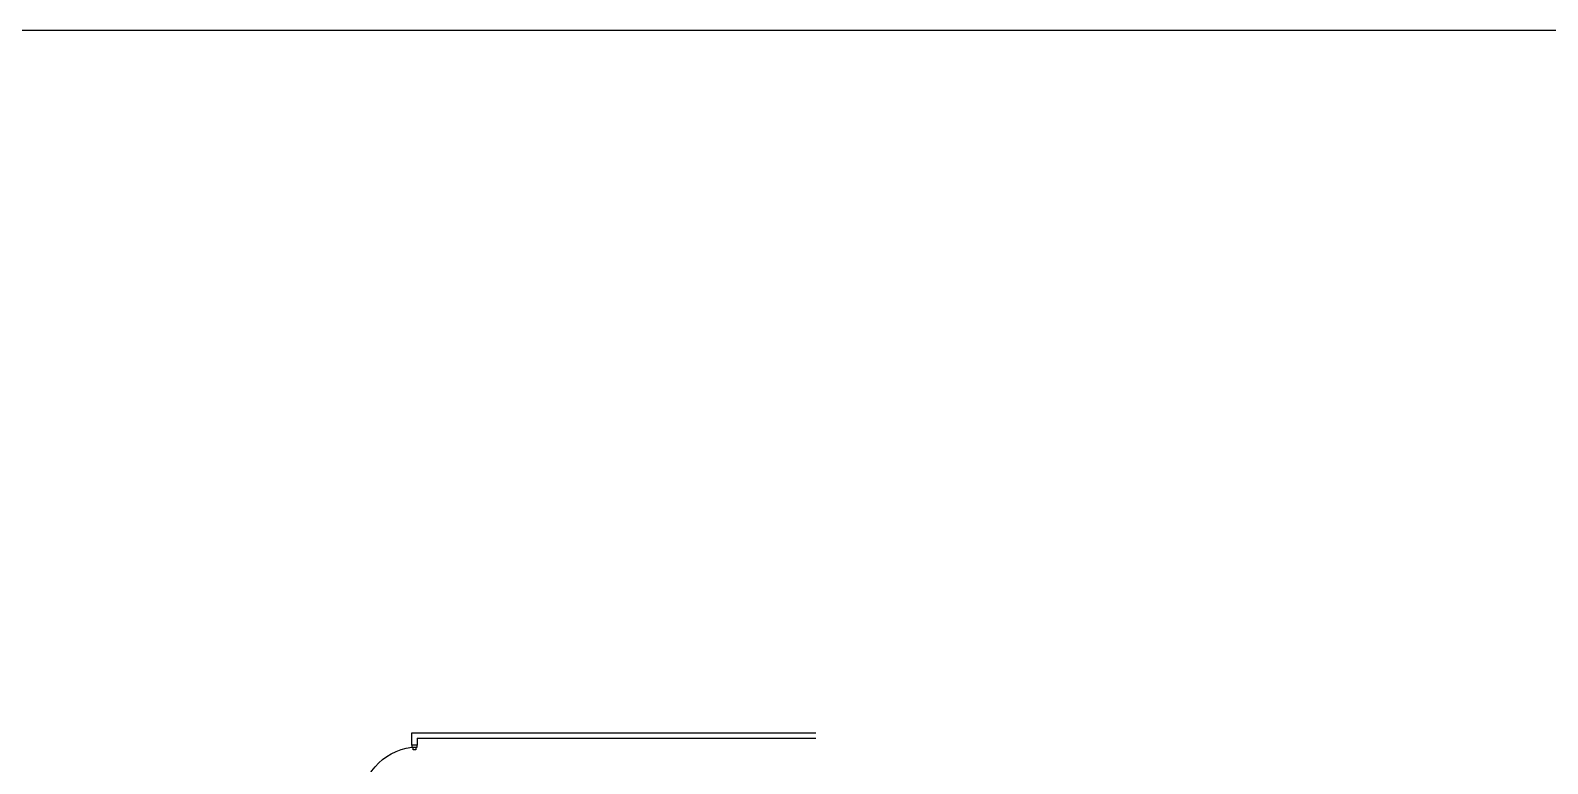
# Model space of a CAD drawing. Extents: x 174723 to 417084, y 13529 to 78714.
# Drawn here: x 202439 to 230155, y 65312 to 78714 of the extents above; entities that cross this region are included whole.
import ezdxf

# ---------------------------------------------------------------- set-up
doc = ezdxf.new("R2010")
doc.units = 0
doc.layers.get('0').update_dxf_attribs({"linetype": 'CONTINUOUS'})
doc.layers.add('WALLS', color=7, linetype='CONTINUOUS')

msp = doc.modelspace()

# ---------------------------------------------------------------- linework, layer by layer
at = {"linetype": 'CONTINUOUS'}
for points in [[(209505.394, 65613.34), (209505.394, 65651.34), (209405.394, 65651.34), (209405.394, 65613.34)], [(209480.394, 65613.34), (209480.394, 65563.34), (209430.394, 65563.34), (209430.394, 65613.34)]]:
    msp.add_lwpolyline(points, close=True, dxfattribs=at)
at = {"linetype": 'CONTINUOUS', "extrusion": (0, 0, -1)}
msp.add_arc((-209536.731, 64562.293), 1059.221, 358.9338277, 82.8773302, dxfattribs=at)
at = {"layer": 'WALLS'}
for p, q in [((209405.394, 65651.34), (209405.394, 65876.578)), ((209405.394, 65876.578), (216785.394, 65876.578)), ((209505.394, 65776.578), (216785.394, 65776.578))]:
    msp.add_line(p, q, dxfattribs=at)
msp.add_lwpolyline([(174722.889, 78713.982), (282666.062, 78713.982), (282666.062, 13528.961), (174722.889, 13528.961)], close=True, dxfattribs=at)
msp.add_lwpolyline([(209505.394, 65776.578), (209505.394, 65651.34)], dxfattribs=at)

doc.saveas('drawing.dxf')
